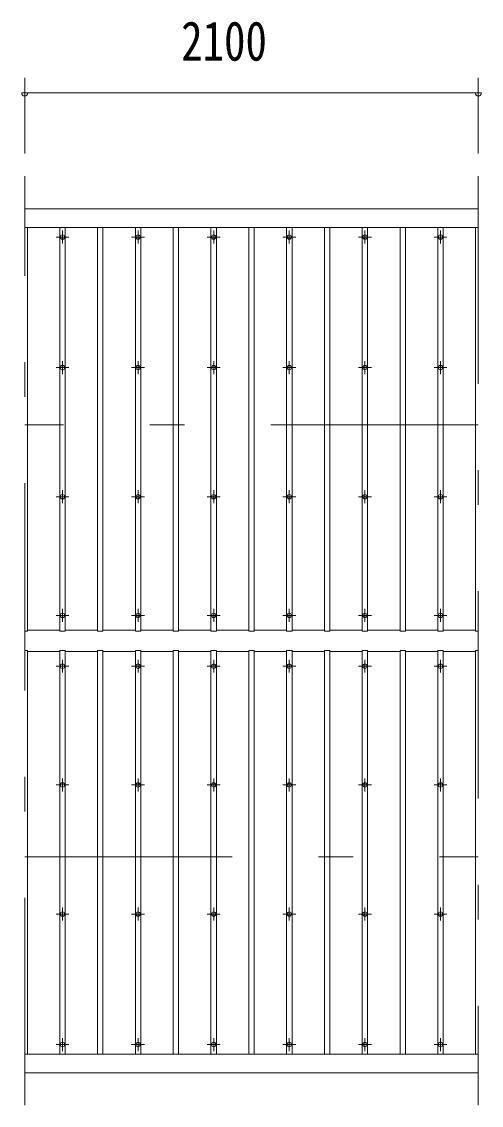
# Model space of a CAD drawing. Units: millimetres, scale not verified. Extents: x -32624 to 32629, y -14700 to 14700.
# Drawn here: x -21952 to -19824, y 8173 to 13189 of the extents above; entities that cross this region are included whole.
import ezdxf
from ezdxf.enums import TextEntityAlignment as Align

# ---------------------------------------------------------------- set-up
doc = ezdxf.new("R2010")
doc.units = ezdxf.units.MM
doc.header["$LTSCALE"] = 80
doc.linetypes.add('USER3', pattern=[24, 12, -5, 2, -5])
for name, color, linetype, lineweight in [('0-2_1-0BOLD', 7, 'Continuous', 18), ('0-3_1-2CENTER', 3, 'USER3', 18), ('0-4_1-4THIN', 4, 'Continuous', 18), ('0-5_1-5DIM', 3, 'Continuous', 18)]:
    doc.layers.add(name, color=color, linetype=linetype, lineweight=lineweight)
doc.styles.add('ＭＳ ゴシック', font='')
doc.styles.get('ＭＳ ゴシック').set_extended_font_data('MS Gothic')

msp = doc.modelspace()

# ---------------------------------------------------------------- linework, layer by layer
at = {"layer": '0-2_1-0BOLD'}
for p, q in [((-21937.96, 12322.99), (-19837.95, 12322.99)), ((-19837.95, 12236.5), (-21937.96, 12236.5)), ((-19837.95, 8409.47), (-21937.96, 8409.47)), ((-19837.95, 8322.99), (-21937.96, 8322.99))]:
    msp.add_line(p, q, dxfattribs=at)
for centre in [(-21762.96, 12191.56), (-21412.96, 12191.56), (-21062.96, 12191.56), (-20712.96, 12191.56), (-20362.96, 12191.56), (-20012.96, 12191.56), (-21762.96, 11587.85), (-21412.96, 11587.85), (-21062.96, 11587.85), (-20712.96, 11587.85), (-20362.96, 11587.85), (-20012.96, 11587.85), (-21762.96, 10990.07), (-21412.96, 10990.07), (-21062.96, 10990.07), (-20712.96, 10990.07), (-20362.96, 10990.07), (-20012.96, 10990.07), (-21762.96, 10440.38), (-21412.96, 10440.38), (-21062.96, 10440.38), (-20712.96, 10440.38), (-20362.96, 10440.38), (-20012.96, 10440.38), (-21762.96, 10205.6), (-21412.96, 10205.6), (-21062.96, 10205.6), (-20712.96, 10205.6), (-20362.96, 10205.6), (-20012.96, 10205.6), (-21762.96, 9655.91), (-21412.96, 9655.91), (-21062.96, 9655.91), (-20712.96, 9655.91), (-20362.96, 9655.91), (-20012.96, 9655.91), (-21762.96, 9058.12), (-21412.96, 9058.12), (-21062.96, 9058.12), (-20712.96, 9058.12), (-20362.96, 9058.12), (-20012.96, 9058.12), (-21762.96, 8454.42), (-21412.96, 8454.42), (-21062.96, 8454.42), (-20712.96, 8454.42), (-20362.96, 8454.42), (-20012.96, 8454.42)]:
    msp.add_circle(centre, 10, dxfattribs=at)
at = {"layer": '0-3_1-2CENTER'}
for p, q in [((-21937.96, 8172.99), (-21937.96, 12472.99)), ((-19837.96, 12472.99), (-19837.96, 8172.99)), ((-21732.96, 12191.56), (-21792.96, 12191.56)), ((-21762.96, 12161.56), (-21762.96, 12221.57)), ((-21442.96, 12191.56), (-21382.96, 12191.56)), ((-21412.96, 12221.57), (-21412.96, 12161.56)), ((-21032.96, 12191.56), (-21092.96, 12191.56)), ((-21062.96, 12161.56), (-21062.96, 12221.57)), ((-20742.96, 12191.56), (-20682.96, 12191.56)), ((-20712.96, 12221.57), (-20712.96, 12161.56)), ((-20332.96, 12191.56), (-20392.96, 12191.56)), ((-20362.96, 12161.56), (-20362.96, 12221.57)), ((-19982.96, 12191.56), (-20042.96, 12191.56)), ((-20012.96, 12161.56), (-20012.96, 12221.57)), ((-21792.96, 11587.85), (-21732.96, 11587.85)), ((-21762.96, 11557.86), (-21762.96, 11617.86)), ((-21382.96, 11587.85), (-21442.96, 11587.85)), ((-21412.96, 11617.86), (-21412.96, 11557.86)), ((-21092.96, 11587.85), (-21032.96, 11587.85)), ((-21062.96, 11557.86), (-21062.96, 11617.86)), ((-20682.96, 11587.85), (-20742.96, 11587.85)), ((-20712.96, 11617.86), (-20712.96, 11557.86)), ((-20392.96, 11587.85), (-20332.96, 11587.85)), ((-20362.96, 11557.86), (-20362.96, 11617.86)), ((-20042.96, 11587.85), (-19982.96, 11587.85)), ((-20012.96, 11617.86), (-20012.96, 11557.86)), ((-19837.95, 11322.99), (-21937.96, 11322.99)), ((-21792.96, 10990.07), (-21732.96, 10990.07)), ((-21762.96, 10960.07), (-21762.96, 11020.07)), ((-21382.96, 10990.07), (-21442.96, 10990.07)), ((-21412.96, 11020.07), (-21412.96, 10960.07)), ((-21092.96, 10990.07), (-21032.96, 10990.07)), ((-21062.96, 10960.07), (-21062.96, 11020.07)), ((-20682.96, 10990.07), (-20742.96, 10990.07)), ((-20712.96, 11020.07), (-20712.96, 10960.07)), ((-20392.96, 10990.07), (-20332.96, 10990.07)), ((-20362.96, 10960.07), (-20362.96, 11020.07)), ((-20042.96, 10990.07), (-19982.96, 10990.07)), ((-20012.96, 11020.07), (-20012.96, 10960.07)), ((-21732.96, 10440.38), (-21792.96, 10440.38)), ((-21762.96, 10410.38), (-21762.96, 10470.38)), ((-21382.96, 10440.38), (-21442.96, 10440.38)), ((-21412.96, 10410.38), (-21412.96, 10470.38)), ((-21092.96, 10440.38), (-21032.96, 10440.38)), ((-21062.96, 10410.38), (-21062.96, 10470.38)), ((-20682.96, 10440.38), (-20742.96, 10440.38)), ((-20712.96, 10410.38), (-20712.96, 10470.38)), ((-20332.96, 10440.38), (-20392.96, 10440.38)), ((-20362.96, 10410.38), (-20362.96, 10470.38)), ((-20042.96, 10440.38), (-19982.96, 10440.38)), ((-20012.96, 10410.38), (-20012.96, 10470.38)), ((-21762.96, 10235.6), (-21762.96, 10175.59)), ((-21412.96, 10235.6), (-21412.96, 10175.59)), ((-21062.96, 10235.6), (-21062.96, 10175.59)), ((-20712.96, 10235.6), (-20712.96, 10175.59)), ((-20362.96, 10235.6), (-20362.96, 10175.59)), ((-20012.96, 10235.6), (-20012.96, 10175.59)), ((-21732.96, 10205.6), (-21792.96, 10205.6)), ((-21382.96, 10205.6), (-21442.96, 10205.6)), ((-21032.96, 10205.6), (-21092.96, 10205.6)), ((-20682.96, 10205.6), (-20742.96, 10205.6)), ((-20332.96, 10205.6), (-20392.96, 10205.6)), ((-20042.96, 10205.6), (-19982.96, 10205.6)), ((-21762.96, 9685.91), (-21762.96, 9625.9)), ((-21412.96, 9625.9), (-21412.96, 9685.91)), ((-21062.96, 9685.91), (-21062.96, 9625.9)), ((-20712.96, 9625.9), (-20712.96, 9685.91)), ((-20362.96, 9685.91), (-20362.96, 9625.9)), ((-20012.96, 9625.9), (-20012.96, 9685.91)), ((-21732.96, 9655.91), (-21792.96, 9655.91)), ((-21382.96, 9655.91), (-21442.96, 9655.91)), ((-21032.96, 9655.91), (-21092.96, 9655.91)), ((-20682.96, 9655.91), (-20742.96, 9655.91)), ((-20332.96, 9655.91), (-20392.96, 9655.91)), ((-20042.96, 9655.91), (-19982.96, 9655.91)), ((-21937.96, 9322.99), (-19837.95, 9322.99)), ((-21762.96, 9088.12), (-21762.96, 9028.12)), ((-21412.96, 9028.12), (-21412.96, 9088.12)), ((-21062.96, 9088.12), (-21062.96, 9028.12)), ((-20712.96, 9028.12), (-20712.96, 9088.12)), ((-20362.96, 9088.12), (-20362.96, 9028.12)), ((-20012.96, 9028.12), (-20012.96, 9088.12)), ((-21732.96, 9058.12), (-21792.96, 9058.12)), ((-21382.96, 9058.12), (-21442.96, 9058.12)), ((-21032.96, 9058.12), (-21092.96, 9058.12)), ((-20682.96, 9058.12), (-20742.96, 9058.12)), ((-20332.96, 9058.12), (-20392.96, 9058.12)), ((-20042.96, 9058.12), (-19982.96, 9058.12)), ((-21762.96, 8484.41), (-21762.96, 8424.41)), ((-21412.96, 8424.41), (-21412.96, 8484.41)), ((-21062.96, 8484.41), (-21062.96, 8424.41)), ((-20712.96, 8424.41), (-20712.96, 8484.41)), ((-20362.96, 8484.41), (-20362.96, 8424.41)), ((-20012.96, 8424.41), (-20012.96, 8484.41)), ((-21792.96, 8454.42), (-21732.96, 8454.42)), ((-21442.96, 8454.42), (-21382.96, 8454.42)), ((-21092.96, 8454.42), (-21032.96, 8454.42)), ((-20742.96, 8454.42), (-20682.96, 8454.42)), ((-20392.96, 8454.42), (-20332.96, 8454.42)), ((-19982.96, 8454.42), (-20042.96, 8454.42))]:
    msp.add_line(p, q, dxfattribs=at)
at = {"layer": '0-4_1-4THIN'}
for p, q in [((-21775.46, 12236.5), (-21775.46, 10367.84)), ((-21600.46, 12236.5), (-21600.46, 10367.84)), ((-21425.46, 12236.5), (-21425.46, 10367.84)), ((-21250.46, 12236.5), (-21250.46, 10367.84)), ((-21075.46, 12236.5), (-21075.46, 10367.84)), ((-20900.46, 12236.5), (-20900.46, 10367.84)), ((-20725.46, 12236.5), (-20725.46, 10367.84)), ((-20550.46, 12236.5), (-20550.46, 10367.84)), ((-20375.46, 12236.5), (-20375.46, 10367.84)), ((-20200.46, 12236.5), (-20200.46, 10367.84)), ((-20025.46, 12236.5), (-20025.46, 10367.84)), ((-19850.46, 10367.84), (-19850.46, 12236.5)), ((-21925.46, 10372.09), (-21775.46, 10372.09)), ((-21750.46, 10372.09), (-21600.46, 10372.09)), ((-21575.46, 10372.09), (-21425.46, 10372.09)), ((-21400.46, 10372.09), (-21250.46, 10372.09)), ((-21225.46, 10372.09), (-21075.46, 10372.09)), ((-21050.46, 10372.09), (-20900.46, 10372.09)), ((-20875.46, 10372.09), (-20725.46, 10372.09)), ((-20700.46, 10372.09), (-20550.46, 10372.09)), ((-20525.46, 10372.09), (-20375.46, 10372.09)), ((-20350.46, 10372.09), (-20200.46, 10372.09)), ((-20175.46, 10372.09), (-20025.46, 10372.09)), ((-20000.46, 10372.09), (-19850.46, 10372.09)), ((-19850.46, 10367.84), (-19837.95, 10367.84)), ((-21925.46, 10273.89), (-21775.46, 10273.89)), ((-21775.46, 10278.13), (-21775.46, 8409.47)), ((-21750.46, 10273.89), (-21600.46, 10273.89)), ((-21600.46, 10278.13), (-21600.46, 8409.47)), ((-21575.46, 10273.89), (-21425.46, 10273.89)), ((-21425.46, 10278.13), (-21425.46, 8409.47)), ((-21400.46, 10273.89), (-21250.46, 10273.89)), ((-21250.46, 10278.13), (-21250.46, 8409.47)), ((-21225.46, 10273.89), (-21075.46, 10273.89)), ((-21075.46, 10278.13), (-21075.46, 8409.47)), ((-21050.46, 10273.89), (-20900.46, 10273.89)), ((-20900.46, 10278.13), (-20900.46, 8409.47)), ((-20875.46, 10273.89), (-20725.46, 10273.89)), ((-20725.46, 10278.13), (-20725.46, 8409.47)), ((-20700.46, 10273.89), (-20550.46, 10273.89)), ((-20550.46, 8409.47), (-20550.46, 10278.13)), ((-20525.46, 10273.89), (-20375.46, 10273.89)), ((-20375.46, 10278.13), (-20375.46, 8409.47)), ((-20350.46, 10273.89), (-20200.46, 10273.89)), ((-20200.46, 8409.47), (-20200.46, 10278.13)), ((-20175.46, 10273.89), (-20025.46, 10273.89)), ((-20025.46, 10278.13), (-20025.46, 8409.47)), ((-20000.46, 10273.89), (-19850.46, 10273.89))]:
    msp.add_line(p, q, dxfattribs=at)
for points in [[(-21925.46, 12236.5), (-21925.46, 10367.84), (-21937.96, 10367.84)], [(-21775.46, 10367.84), (-21750.46, 10367.84), (-21750.46, 12236.5)], [(-21600.46, 10367.84), (-21575.46, 10367.84), (-21575.46, 12236.5)], [(-21425.46, 10367.84), (-21400.46, 10367.84), (-21400.46, 12236.5)], [(-21250.46, 10367.84), (-21225.46, 10367.84), (-21225.46, 12236.5)], [(-21075.46, 10367.84), (-21050.46, 10367.84), (-21050.46, 12236.5)], [(-20900.46, 10367.84), (-20875.46, 10367.84), (-20875.46, 12236.5)], [(-20725.46, 10367.84), (-20700.46, 10367.84), (-20700.46, 12236.5)], [(-20550.46, 10367.84), (-20525.46, 10367.84), (-20525.46, 12236.5)], [(-20375.46, 10367.84), (-20350.46, 10367.84), (-20350.46, 12236.5)], [(-20200.46, 10367.84), (-20175.46, 10367.84), (-20175.46, 12236.5)], [(-20025.46, 10367.84), (-20000.46, 10367.84), (-20000.46, 12236.5)], [(-21925.46, 8409.47), (-21925.46, 10278.13), (-21937.96, 10278.13)], [(-21750.46, 8409.47), (-21750.46, 10278.13), (-21775.46, 10278.13)], [(-21575.46, 8409.47), (-21575.46, 10278.13), (-21600.46, 10278.13)], [(-21400.46, 8409.47), (-21400.46, 10278.13), (-21425.46, 10278.13)], [(-21225.46, 8409.47), (-21225.46, 10278.13), (-21250.46, 10278.13)], [(-21050.46, 8409.47), (-21050.46, 10278.13), (-21075.46, 10278.13)], [(-20875.46, 8409.47), (-20875.46, 10278.13), (-20900.46, 10278.13)], [(-20700.46, 8409.47), (-20700.46, 10278.13), (-20725.46, 10278.13)], [(-20550.46, 10278.13), (-20525.46, 10278.13), (-20525.46, 8409.47)], [(-20350.46, 8409.47), (-20350.46, 10278.13), (-20375.46, 10278.13)], [(-20200.46, 10278.13), (-20175.46, 10278.13), (-20175.46, 8409.47)], [(-20000.46, 8409.47), (-20000.46, 10278.13), (-20025.46, 10278.13)], [(-19837.95, 10278.13), (-19850.46, 10278.13), (-19850.46, 8409.47)]]:
    msp.add_lwpolyline(points, dxfattribs=at)
at = {"layer": '0-5_1-5DIM'}
for p, q in [((-21937.95, 12578.8), (-21937.95, 12928.8)), ((-19837.95, 12928.8), (-19837.95, 12578.8)), ((-21923.96, 12858.8), (-21951.96, 12858.8)), ((-21937.96, 12858.8), (-19837.95, 12858.8)), ((-19823.95, 12858.8), (-19851.95, 12858.8))]:
    msp.add_line(p, q, dxfattribs=at)
for centre in [(-21937.96, 12858.8), (-19837.95, 12858.8)]:
    msp.add_arc(centre, 14, 180, 0, dxfattribs=at)

# ---------------------------------------------------------------- texts
at = {"layer": '0-5_1-5DIM', "color": 7, "style": 'ＭＳ ゴシック', "width": 0.8}
msp.add_text('2100', height=182.3, dxfattribs=at).set_placement((-21213.45, 12953.67), align=Align.BOTTOM_LEFT)

doc.saveas('drawing.dxf')
